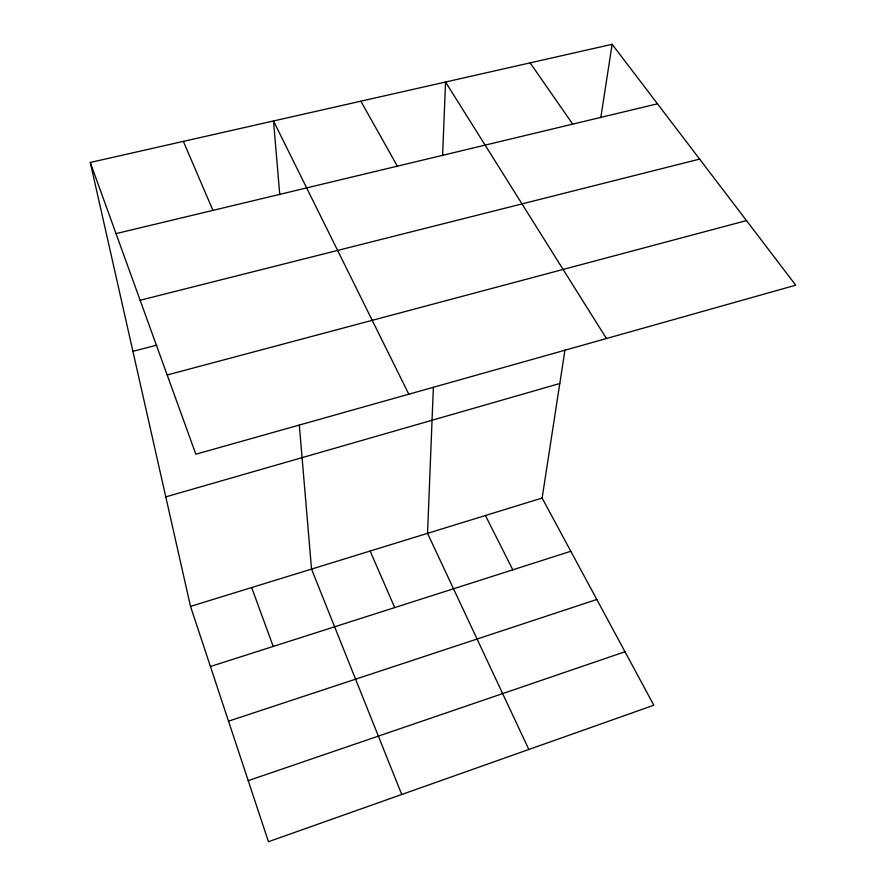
<?xml version="1.0" encoding="UTF-8"?>
<svg xmlns="http://www.w3.org/2000/svg" width="886" height="886" viewBox="0 0 886 886"><rect width="100%" height="100%" fill="white"/><g stroke="black" fill="none" stroke-linecap="round" stroke-linejoin="round"><path stroke-width="1.33" d="M433.365 387.315L427.539 533.361L528.842 749.478M442.601 155.637L445.536 82.021L606.445 338.53M90.272 162.459L195.85 454.208L795.728 285.192L612.126 44.3L90.272 162.459L190.512 606.389L268.447 841.7L653.813 705.223L542.121 498.043L564.98 349.892M600.808 117.628L612.126 44.3M248.224 780.644L624.984 651.753M228.522 721.171L596.81 599.479M210.425 666.516L570.817 551.269M190.512 606.389L542.121 498.043M165.782 496.869L559.797 383.505M167.177 374.977L746.488 220.581M132.922 351.354L156.744 345.141M140.132 300.254L699.619 159.092M116.022 233.616L657.478 103.806M530.127 62.862L572.699 124.14M360.857 101.192L397.338 166.169M485.439 515.519L512.806 569.82M408.811 394.204L273.508 120.972L279.766 194.676M370.138 551.037L394.713 607.586M183.358 141.383L212.939 210.381M401.735 794.498L311.529 569.1L299.313 425.081M251.668 587.551L273.209 646.437"/></g></svg>
